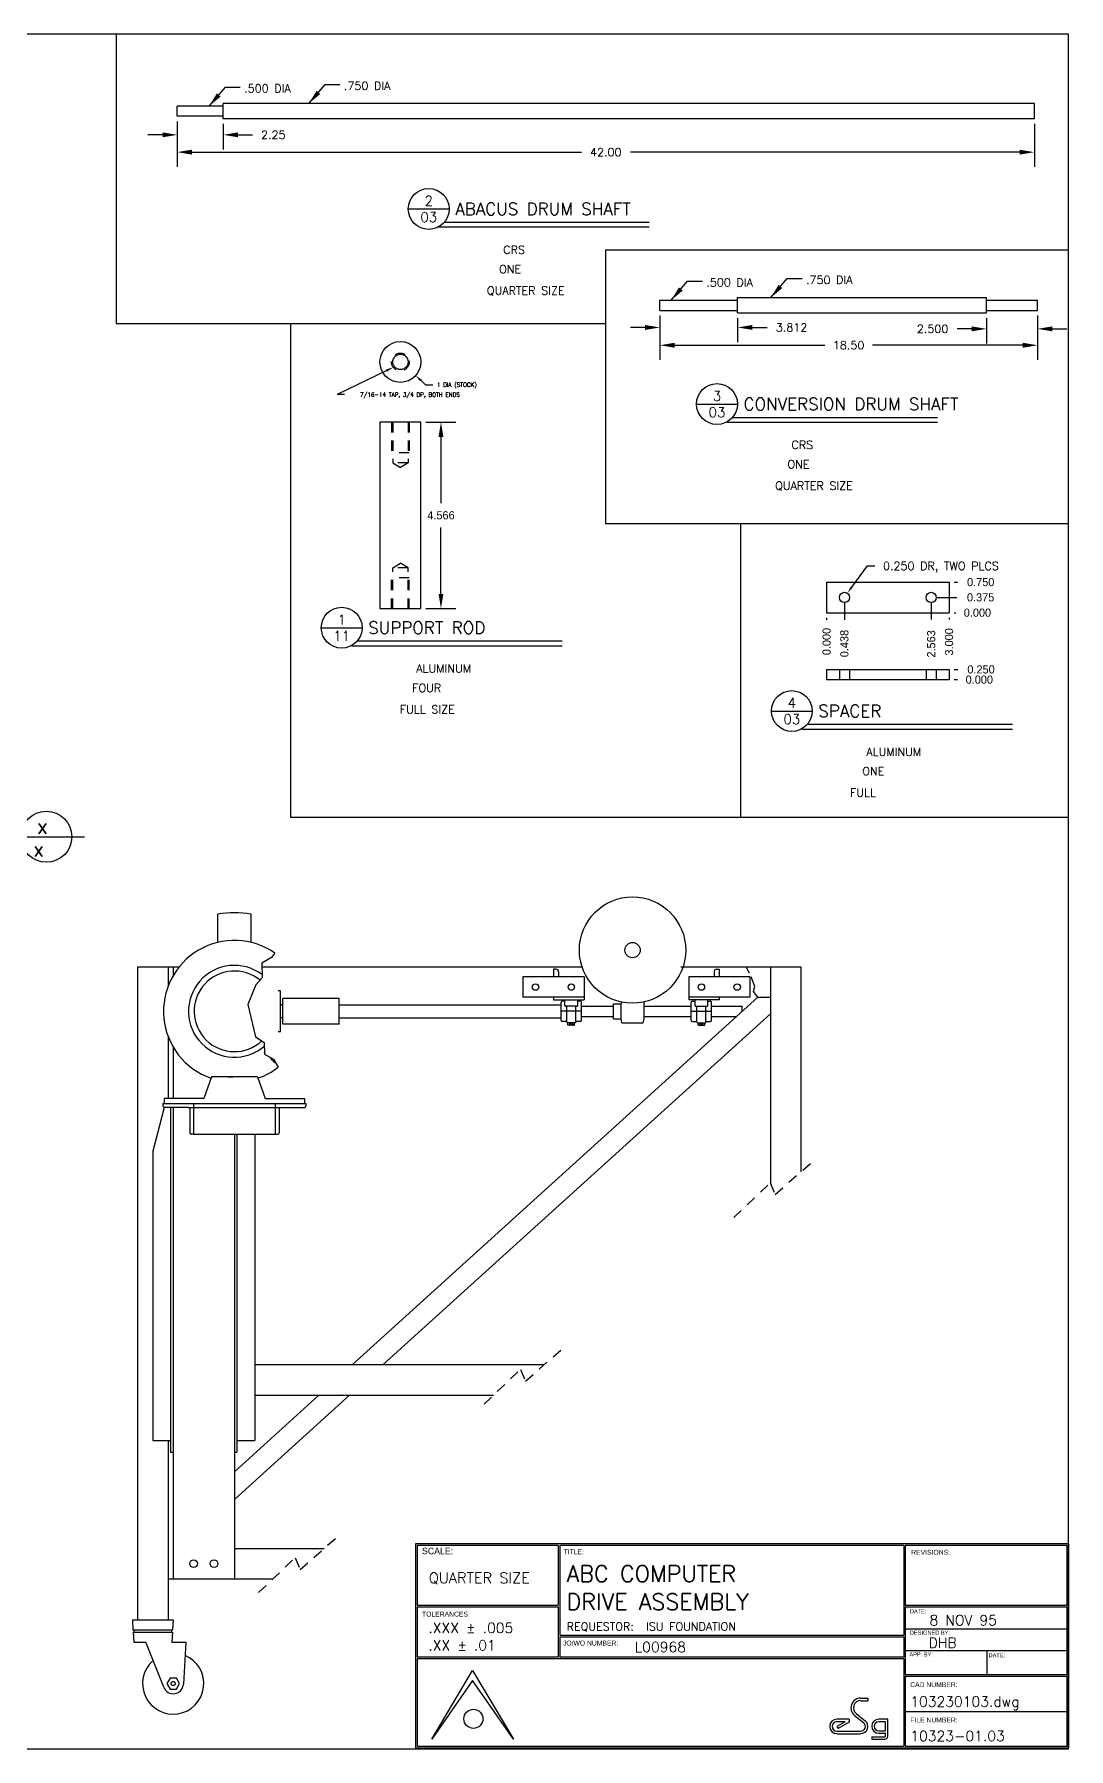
# Model space of a CAD drawing. Extents: x -0.4 to 34.1, y -0.4 to 33.1.
# Drawn here: x 20.33 to 33, y 0 to 21 of the extents above; entities that cross this region are included whole.
import ezdxf
from ezdxf.enums import TextEntityAlignment as Align

# ---------------------------------------------------------------- set-up
doc = ezdxf.new("R2010")
doc.units = 0
doc.header["$MEASUREMENT"] = 0
doc.linetypes.add('CENTER2', pattern=[1.125, 0.75, -0.125, 0.125, -0.125])
doc.linetypes.add('HIDDEN2', pattern=[0.1875, 0.125, -0.0625])
doc.layers.get('0').update_dxf_attribs({"linetype": 'CONTINUOUS'})
doc.layers.get('DEFPOINTS').update_dxf_attribs({"linetype": 'CONTINUOUS'})
for name, color, linetype in [('BORDER', 5, 'CONTINUOUS'), ('DIM', 1, 'CONTINUOUS'), ('HATCH', 2, 'CONTINUOUS'), ('HIDDEN2', 6, 'HIDDEN2'), ('NFSECTION', 6, 'CENTER2'), ('OBJECT', 3, 'CONTINUOUS'), ('TEXT', 1, 'CONTINUOUS')]:
    doc.layers.add(name, color=color, linetype=linetype)
doc.styles.add('ROMANS', font='romans')
doc.styles.add('SIMPLEX', font='romans')
doc.styles.add('TITLE', font='italic')
doc.dimstyles.get("Standard").update_dxf_attribs({"dimtxt": 0.1, "dimasz": 0.18, "dimexe": 0.18, "dimexo": 0.063, "dimgap": 0.1, "dimtad": 0, "dimtih": 1, "dimtoh": 1, "dimdec": 3, "dimlfac": 2, "dimzin": 0, "dimdsep": 46, "dimtxsty": 'Standard', "dimcen": 0.1, "dimclrd": 1, "dimclre": 1, "dimclrt": 1, "dimadec": 0, "dimazin": 0, "dimtfac": 0.8, "dimtofl": 0, "dimtmove": 2, "dimatfit": 3, "dimfxl": 1, "dimtolj": 1, "dimtzin": 0, "dimarcsym": 0})

# ---------------------------------------------------------------- blocks, each defined once
blk = doc.blocks.new('T-BLK')
for p, q in [((-7.799, 0.116), (-7.299, 0.959)), ((-7.299, 0.959), (-6.799, 0.116)), ((-7.299, 0.834), (-7.799, 0.116)), ((-6.799, 0.116), (-7.299, 0.834)), ((-2.602, 0.43), (-2.491, 0.342)), ((-2.547, 0.618), (-2.458, 0.618)), ((-2.547, 0.588), (-2.458, 0.588)), ((-2.458, 0.618), (-2.458, 0.588)), ((-2.688, 0.361), (-2.837, 0.361)), ((-2.738, 0.331), (-2.837, 0.273)), ((-2.738, 0.331), (-2.837, 0.331)), ((-2.837, 0.273), (-2.822, 0.247)), ((-2.837, 0.214), (-2.547, 0.214)), ((-2.688, 0.326), (-2.822, 0.247)), ((-2.688, 0.361), (-2.688, 0.326)), ((-2.621, 0.407), (-2.51, 0.318)), ((-2.214, 0.361), (-2.325, 0.361)), ((-2.244, 0.331), (-2.325, 0.331)), ((-2.325, 0.219), (-2.244, 0.219)), ((-2.244, 0.219), (-2.244, 0.331)), ((-2.214, 0.154), (-2.214, 0.361)), ((-2.837, 0.184), (-2.547, 0.184)), ((-2.411, 0.146), (-2.252, 0.146)), ((-2.411, 0.146), (-2.411, 0.116)), ((-2.411, 0.116), (-2.252, 0.116)), ((-2.325, 0.189), (-2.244, 0.189)), ((-2.244, 0.154), (-2.244, 0.189))]:
    blk.add_line(p, q)
blk.add_circle((-7.289, 0.366), 0.117)
for centre, radius, start, end in [((-2.547, 0.5), 0.119, 90, 231.3801), ((-2.547, 0.5), 0.0887, 90, 231.3801), ((-2.837, 0.273), 0.0887, 90, 270), ((-2.837, 0.273), 0.0587, 90, 270), ((-2.547, 0.273), 0.0887, 270, 51.3801), ((-2.547, 0.273), 0.0587, 270, 51.3801), ((-2.325, 0.275), 0.086, 90, 270), ((-2.325, 0.275), 0.056, 90, 270), ((-2.252, 0.154), 0.0379, 270, 0), ((-2.252, 0.154), 0.00793, 270, 0)]:
    blk.add_arc(centre, radius, start, end)
at = {"layer": 'BORDER'}
for p, q in [((-6.25, 2.49), (-6.25, 1.758)), ((-6.23, 2.49), (-6.23, 1.391)), ((-2.02, 2.49), (-2.02, 1.391)), ((-2, 2.49), (-2, 1.758)), ((-7.979, 1.758), (-6.25, 1.758)), ((-7.979, 1.738), (-6.25, 1.738)), ((-6.25, 1.738), (-6.25, 1.121)), ((-2, 1.758), (-0.019, 1.758)), ((-2, 1.738), (-0.019, 1.738)), ((-2, 1.738), (-2, 0.907)), ((-6.23, 1.391), (-2.02, 1.391)), ((-6.23, 1.371), (-2.02, 1.371)), ((-6.23, 1.371), (-6.23, 1.121)), ((-2.02, 1.371), (-2.02, 1.121)), ((-6.25, 1.121), (-7.979, 1.121)), ((-2.02, 1.101), (-7.979, 1.101)), ((-2.02, 1.121), (-6.23, 1.121)), ((-2.02, 1.101), (-2.02, 0.03)), ((-2, 0.907), (-0.019, 0.907)), ((-2, 0.887), (-0.019, 0.887)), ((-2, 0.887), (-2, 0.03))]:
    blk.add_line(p, q, dxfattribs=at)
for points in [[(0.001, 0.01), (0.001, 2.51), (-7.999, 2.51), (-7.999, 0.01), (0.001, 0.01)], [(-6.25, 2.49), (-7.979, 2.49), (-7.979, 1.758)], [(-2.02, 2.49), (-6.23, 2.49)], [(-0.019, 1.758), (-0.019, 2.49), (-2, 2.49)], [(-7.979, 1.738), (-7.979, 1.121)], [(-0.019, 0.907), (-0.019, 1.738)], [(-7.979, 1.101), (-7.979, 0.03), (-2.02, 0.03)], [(-0.019, 0.03), (-0.019, 0.887)], [(-2, 0.03), (-0.019, 0.03)]]:
    blk.add_lwpolyline(points, dxfattribs=at)
at = {"layer": 'TEXT', "color": 2}
for p, q in [((-0.019, 1.466), (-2, 1.466)), ((-2, 1.201), (-0.019, 1.201)), ((-1, 1.201), (-1, 0.907)), ((-2, 0.454), (-0.019, 0.454))]:
    blk.add_line(p, q, dxfattribs=at)
at = {"style": 'SIMPLEX'}
for s, height, p in [('.XXX %%P .005', 0.125, (-7.84, 1.418)), ('REQUESTOR:', 0.1, (-6.147, 1.446)), ('.XX %%P .01', 0.125, (-7.84, 1.204))]:
    blk.add_text(s, height=height, dxfattribs=at).set_placement(p)
for tag, p, height in [('DWG_:_ACT', (-7.835, 2.028), 0.13), ('FLINE_TITLE', (-6.146, 2.044), 0.2), ('SLINE_TITLE', (-6.146, 1.7), 0.2), ('REQUESTOR', (-5.175, 1.446), 0.1), ('DATE', (-1.703, 1.511), 0.125), ('J.O.N.', (-5.313, 1.184), 0.125), ('DESN', (-1.714, 1.235), 0.125), ('CAD_NUMBER', (-1.94, 0.515), 0.125), ('FILE_NUMBER', (-1.939, 0.094), 0.125)]:
    blk.add_attdef(tag, p, '', height=height, dxfattribs=at)
at = {"color": 7, "style": 'TITLE', "flags": 2}
for tag, p, height in [('TOP_LINE_LOGO', (-6.697, 0.777), 0.17), ('BOTTOM_LINE_LOGO', (-6.693, 0.157), 0.125)]:
    blk.add_attdef(tag, p, '', height=height, dxfattribs=at)
at = {"style": 'SIMPLEX', "flags": 2}
for tag, p, height in [('FIRST_LOGO_LINE', (-6.69, 0.552), 0.1), ('SECOND_LOGO_LINE', (-6.691, 0.394), 0.085)]:
    blk.add_attdef(tag, p, '', height=height, dxfattribs=at)
at = {"layer": 'TEXT'}
for s, height, p in [('SCALE:', 0.08, (-7.918, 2.382)), ('TITLE:', 0.06, (-6.185, 2.381)), ('REVISIONS:', 0.06, (-1.927, 2.376)), ('DATE:', 0.05, (-1.944, 1.658)), ('TOLERANCES:', 0.06, (-7.918, 1.619)), ('JO/WO NUMBER:', 0.06, (-6.192, 1.264)), ('DESIGNED BY:', 0.05, (-1.944, 1.396)), ('APP. BY:', 0.05, (-1.95, 1.13)), ('DATE:', 0.05, (-0.981, 1.12)), ('CAD NUMBER:', 0.06, (-1.94, 0.755)), ('FILE NUMBER:', 0.06, (-1.939, 0.322))]:
    blk.add_text(s, height=height, dxfattribs=at).set_placement(p)
blk = doc.blocks.new('*D10')
at = {"color": 1, "linetype": 'ByBlock', "transparency": 16777216}
for p, q in [((43.044, 3.745), (43.044, 3.189)), ((53.539, 3.714), (53.539, 3.189)), ((43.224, 3.369), (47.992, 3.369)), ((53.359, 3.369), (48.592, 3.369))]:
    blk.add_line(p, q, dxfattribs=at)
for points in [[(43.224, 3.399), (43.224, 3.339), (43.044, 3.369)], [(53.359, 3.399), (53.359, 3.339), (53.539, 3.369)]]:
    blk.add_solid(points, dxfattribs=at)
at = {"layer": 'DEFPOINTS', "color": 0, "linetype": 'ByBlock', "transparency": 16777216}
for p in [(43.044, 3.808), (53.539, 3.777), (53.539, 3.369)]:
    blk.add_point(p, dxfattribs=at)
at = {"color": 1, "linetype": 'ByBlock', "transparency": 16777216, "style": 'SIMPLEX'}
blk.add_text('42.00', height=0.1, dxfattribs=at).set_placement((48.292, 3.369), align=Align.MIDDLE_CENTER)
blk = doc.blocks.new('P-TITLE')
for p, q in [((-1.5625, -0.6375), (-1.0625, -0.6375)), ((-1.1125, -0.8), (1.3875, -0.8)), ((1.3875, -0.8625), (-1.1875, -0.8625))]:
    blk.add_line(p, q)
at = {"layer": 'DIM', "color": 7}
blk.add_circle((-1.3125, -0.6375), 0.25, dxfattribs=at)
at = {"style": 'ROMANS'}
for tag, p in [('NO.', (-1.3125, -0.5375)), ('PAGE', (-1.3125, -0.7375))]:
    blk.add_attdef(tag, text='', height=0.12, dxfattribs=at).set_placement(p, align=Align.MIDDLE)
for tag, p, height in [('DESCRIPTION', (-0.9875, -0.7125), 0.15), ('MATERIAL', (-0.4, -1.1875), 0.1), ('#_REQUIRED', (-0.45, -1.425), 0.1), ('SCALE', (-0.6, -1.6875), 0.1)]:
    blk.add_attdef(tag, p, '', height=height, dxfattribs=at)
at = {"style": 'ROMANS', "flags": 2}
for tag, p in [('MATERIAL:', (-1.1625, -1.1875)), ('#_REQD:', (-1.1625, -1.4375)), ('SCALE:', (-1.1625, -1.6875))]:
    blk.add_attdef(tag, p, '', height=0.1, dxfattribs=at)
blk = doc.blocks.new('*D9')
at = {"color": 1, "linetype": 'ByBlock', "transparency": 16777216}
for p, q in [((42.864, 3.581), (42.684, 3.581)), ((43.044, 3.745), (43.044, 3.401)), ((43.607, 3.714), (43.607, 3.401)), ((43.787, 3.581), (43.967, 3.581))]:
    blk.add_line(p, q, dxfattribs=at)
for points in [[(42.864, 3.611), (42.864, 3.551), (43.044, 3.581)], [(43.787, 3.611), (43.787, 3.551), (43.607, 3.581)]]:
    blk.add_solid(points, dxfattribs=at)
at = {"layer": 'DEFPOINTS', "color": 0, "linetype": 'ByBlock', "transparency": 16777216}
for p in [(43.044, 3.808), (43.607, 3.777), (43.607, 3.581)]:
    blk.add_point(p, dxfattribs=at)
at = {"color": 1, "linetype": 'ByBlock', "transparency": 16777216, "style": 'SIMPLEX'}
blk.add_text('2.25', height=0.1, dxfattribs=at).set_placement((44.219, 3.581), align=Align.MIDDLE_CENTER)
blk = doc.blocks.new('*D8')
at = {"color": 1, "linetype": 'ByBlock', "transparency": 16777216}
for p, q in [((36.686, 3.666), (36.686, 3.122)), ((41.311, 3.666), (41.311, 3.122)), ((36.866, 3.302), (38.705, 3.302)), ((41.131, 3.302), (39.291, 3.302))]:
    blk.add_line(p, q, dxfattribs=at)
for points in [[(36.866, 3.332), (36.866, 3.272), (36.686, 3.302)], [(41.131, 3.332), (41.131, 3.272), (41.311, 3.302)]]:
    blk.add_solid(points, dxfattribs=at)
at = {"layer": 'DEFPOINTS', "color": 0, "linetype": 'ByBlock', "transparency": 16777216}
for p in [(36.686, 3.729), (41.311, 3.729), (41.311, 3.302)]:
    blk.add_point(p, dxfattribs=at)
at = {"color": 1, "linetype": 'ByBlock', "transparency": 16777216, "style": 'SIMPLEX'}
blk.add_text('18.50', height=0.1, dxfattribs=at).set_placement((38.998, 3.302), align=Align.MIDDLE_CENTER)
blk = doc.blocks.new('*D11')
at = {"color": 1, "linetype": 'ByBlock', "transparency": 16777216}
for p, q in [((3.108, 4.881), (3.108, 4.554)), ((4.061, 4.849), (4.061, 4.554)), ((2.928, 4.734), (2.748, 4.734)), ((4.241, 4.734), (4.421, 4.734))]:
    blk.add_line(p, q, dxfattribs=at)
for points in [[(2.928, 4.764), (2.928, 4.704), (3.108, 4.734)], [(4.241, 4.764), (4.241, 4.704), (4.061, 4.734)]]:
    blk.add_solid(points, dxfattribs=at)
at = {"layer": 'DEFPOINTS', "color": 0, "linetype": 'ByBlock', "transparency": 16777216}
for p in [(3.108, 4.944), (4.061, 4.912), (4.061, 4.734)]:
    blk.add_point(p, dxfattribs=at)
at = {"color": 1, "linetype": 'ByBlock', "transparency": 16777216, "style": 'SIMPLEX'}
blk.add_text('3.812', height=0.1, dxfattribs=at).set_placement((4.721, 4.734), align=Align.MIDDLE_CENTER)
blk = doc.blocks.new('*D12')
at = {"color": 1, "linetype": 'ByBlock', "transparency": 16777216}
for p, q in [((7.108, 4.849), (7.108, 4.537)), ((7.733, 4.881), (7.733, 4.537)), ((6.928, 4.717), (6.748, 4.717)), ((7.913, 4.717), (8.093, 4.717))]:
    blk.add_line(p, q, dxfattribs=at)
for points in [[(6.928, 4.747), (6.928, 4.687), (7.108, 4.717)], [(7.913, 4.747), (7.913, 4.687), (7.733, 4.717)]]:
    blk.add_solid(points, dxfattribs=at)
at = {"layer": 'DEFPOINTS', "color": 0, "linetype": 'ByBlock', "transparency": 16777216}
for p in [(7.108, 4.912), (7.733, 4.944), (7.108, 4.717)]:
    blk.add_point(p, dxfattribs=at)
at = {"color": 1, "linetype": 'ByBlock', "transparency": 16777216, "style": 'SIMPLEX'}
blk.add_text('2.500', height=0.1, dxfattribs=at).set_placement((6.448, 4.717), align=Align.MIDDLE_CENTER)
blk = doc.blocks.new('*D19')
at = {"color": 1, "linetype": 'ByBlock', "transparency": 16777216}
blk.add_line((25.241, 12.111), (25.259, 12.111), dxfattribs=at)
at = {"layer": 'DEFPOINTS', "color": 0, "linetype": 'ByBlock', "transparency": 16777216}
for p in [(23.678, 12.111), (25.178, 12.111), (25.259, 12.111)]:
    blk.add_point(p, dxfattribs=at)
at = {"color": 1, "linetype": 'ByBlock', "transparency": 16777216, "insert": (25.525, 12.111), "char_height": 0.1, "attachment_point": 5}
blk.add_mtext('\\A1;0.000', dxfattribs=at)
blk = doc.blocks.new('*D20')
at = {"color": 1, "linetype": 'ByBlock', "transparency": 16777216}
blk.add_line((25.022, 12.299), (25.272, 12.299), dxfattribs=at)
at = {"layer": 'DEFPOINTS', "color": 0, "linetype": 'ByBlock', "transparency": 16777216}
for p in [(24.959, 12.299), (25.272, 12.299), (23.678, 12.111)]:
    blk.add_point(p, dxfattribs=at)
at = {"color": 1, "linetype": 'ByBlock', "transparency": 16777216, "insert": (25.564, 12.299), "char_height": 0.1, "attachment_point": 5}
blk.add_mtext('\\A1;0.375', dxfattribs=at)
blk = doc.blocks.new('*D21')
at = {"color": 1, "linetype": 'ByBlock', "transparency": 16777216}
blk.add_line((25.241, 12.486), (25.281, 12.486), dxfattribs=at)
at = {"layer": 'DEFPOINTS', "color": 0, "linetype": 'ByBlock', "transparency": 16777216}
for p in [(25.178, 12.486), (25.281, 12.486), (23.678, 12.111)]:
    blk.add_point(p, dxfattribs=at)
at = {"color": 1, "linetype": 'ByBlock', "transparency": 16777216, "insert": (25.565, 12.486), "char_height": 0.1, "attachment_point": 5}
blk.add_mtext('\\A1;0.750', dxfattribs=at)
blk = doc.blocks.new('*D22')
at = {"color": 1, "linetype": 'ByBlock', "transparency": 16777216}
blk.add_line((23.678, 12.048), (23.678, 12.025), dxfattribs=at)
at = {"layer": 'DEFPOINTS', "color": 0, "linetype": 'ByBlock', "transparency": 16777216}
for p in [(23.678, 12.111), (23.678, 12.111), (23.678, 12.025)]:
    blk.add_point(p, dxfattribs=at)
at = {"color": 1, "linetype": 'ByBlock', "transparency": 16777216, "insert": (23.678, 11.758), "char_height": 0.1, "attachment_point": 5, "rotation": 90}
blk.add_mtext('\\A1;0.000', dxfattribs=at)
blk = doc.blocks.new('*D23')
at = {"color": 1, "linetype": 'ByBlock', "transparency": 16777216}
blk.add_line((23.896, 12.236), (23.896, 12.025), dxfattribs=at)
at = {"layer": 'DEFPOINTS', "color": 0, "linetype": 'ByBlock', "transparency": 16777216}
for p in [(23.896, 12.299), (23.678, 12.111), (23.896, 12.025)]:
    blk.add_point(p, dxfattribs=at)
at = {"color": 1, "linetype": 'ByBlock', "transparency": 16777216, "insert": (23.896, 11.733), "char_height": 0.1, "attachment_point": 5, "rotation": 90}
blk.add_mtext('\\A1;0.438', dxfattribs=at)
blk = doc.blocks.new('*D24')
at = {"color": 1, "linetype": 'ByBlock', "transparency": 16777216}
blk.add_line((24.959, 12.236), (24.959, 12.029), dxfattribs=at)
at = {"layer": 'DEFPOINTS', "color": 0, "linetype": 'ByBlock', "transparency": 16777216}
for p in [(24.959, 12.299), (23.678, 12.111), (24.959, 12.029)]:
    blk.add_point(p, dxfattribs=at)
at = {"color": 1, "linetype": 'ByBlock', "transparency": 16777216, "insert": (24.959, 11.729), "char_height": 0.1, "attachment_point": 5, "rotation": 90}
blk.add_mtext('\\A1;2.563', dxfattribs=at)
blk = doc.blocks.new('*D25')
at = {"color": 1, "linetype": 'ByBlock', "transparency": 16777216}
blk.add_line((25.178, 12.048), (25.178, 12.029), dxfattribs=at)
at = {"layer": 'DEFPOINTS', "color": 0, "linetype": 'ByBlock', "transparency": 16777216}
for p in [(23.678, 12.111), (25.178, 12.111), (25.178, 12.029)]:
    blk.add_point(p, dxfattribs=at)
at = {"color": 1, "linetype": 'ByBlock', "transparency": 16777216, "insert": (25.178, 11.754), "char_height": 0.1, "attachment_point": 5, "rotation": 90}
blk.add_mtext('\\A1;3.000', dxfattribs=at)
blk = doc.blocks.new('*D26')
at = {"color": 1, "linetype": 'ByBlock', "transparency": 16777216}
blk.add_line((25.241, 11.291), (25.281, 11.291), dxfattribs=at)
at = {"layer": 'DEFPOINTS', "color": 0, "linetype": 'ByBlock', "transparency": 16777216}
for p in [(23.678, 11.291), (25.178, 11.291), (25.281, 11.291)]:
    blk.add_point(p, dxfattribs=at)
at = {"color": 1, "linetype": 'ByBlock', "transparency": 16777216, "insert": (25.548, 11.291), "char_height": 0.1, "attachment_point": 5}
blk.add_mtext('\\A1;0.000', dxfattribs=at)
blk = doc.blocks.new('*D27')
at = {"color": 1, "linetype": 'ByBlock', "transparency": 16777216}
blk.add_line((25.241, 11.416), (25.286, 11.416), dxfattribs=at)
at = {"layer": 'DEFPOINTS', "color": 0, "linetype": 'ByBlock', "transparency": 16777216}
for p in [(25.178, 11.416), (25.286, 11.416), (23.678, 11.291)]:
    blk.add_point(p, dxfattribs=at)
at = {"color": 1, "linetype": 'ByBlock', "transparency": 16777216, "insert": (25.569, 11.416), "char_height": 0.1, "attachment_point": 5}
blk.add_mtext('\\A1;0.250', dxfattribs=at)
blk = doc.blocks.new('*D28')
at = {"color": 1, "linetype": 'ByBlock', "transparency": 16777216}
for p, q in [((32.517, 15.667), (32.881, 15.667)), ((32.701, 15.487), (32.701, 14.676)), ((32.701, 13.564), (32.701, 14.376)), ((32.517, 13.384), (32.881, 13.384))]:
    blk.add_line(p, q, dxfattribs=at)
for points in [[(32.671, 15.487), (32.731, 15.487), (32.701, 15.667)], [(32.671, 13.564), (32.731, 13.564), (32.701, 13.384)]]:
    blk.add_solid(points, dxfattribs=at)
at = {"layer": 'DEFPOINTS', "color": 0, "linetype": 'ByBlock', "transparency": 16777216}
for p in [(32.454, 15.667), (32.701, 15.667), (32.454, 13.384)]:
    blk.add_point(p, dxfattribs=at)
at = {"color": 1, "linetype": 'ByBlock', "transparency": 16777216, "insert": (32.701, 14.526), "char_height": 0.1, "attachment_point": 5}
blk.add_mtext('\\A1;4.566', dxfattribs=at)

msp = doc.modelspace()

# ---------------------------------------------------------------- linework, layer by layer
at = {"layer": 'BORDER'}
for p, q in [((33, 21), (0, 21)), ((21.335769, 21), (21.335769, 17.458187)), ((33, 0), (33, 21)), ((27.327189, 18.358527), (33, 18.358527)), ((27.327189, 18.358527), (27.327189, 15.008037)), ((21.335769, 17.458187), (27.327189, 17.458187)), ((23.471925, 17.458187), (23.471925, 11.408892)), ((27.327189, 15.008037), (33, 15.008037)), ((28.982895, 15.008037), (28.982895, 11.408892)), ((23.471925, 11.408892), (33, 11.408892)), ((0, 0), (33, 0))]:
    msp.add_line(p, q, dxfattribs=at)
at = {"layer": 'DIM'}
for p, q in [((23.695848, 20.151614), (23.897027, 20.385488)), ((23.897027, 20.385488), (24.077027, 20.385488)), ((22.47536, 20.120364), (22.67654, 20.354238)), ((22.67654, 20.354238), (22.85654, 20.354238)), ((28.133549, 17.743525), (28.334728, 17.977399)), ((28.334728, 17.977399), (28.514728, 17.977399)), ((29.354036, 17.774775), (29.555216, 18.008649)), ((29.555216, 18.008649), (29.735216, 18.008649)), ((24.648914, 16.881115), (24.042262, 16.586003)), ((25.069624, 16.758893), (25.125002, 16.707877)), ((25.125002, 16.707877), (25.215002, 16.707877)), ((24.132262, 16.586003), (24.042262, 16.586003)), ((30.343142, 14.226609), (30.53671, 14.489631)), ((30.53671, 14.489631), (30.62671, 14.489631))]:
    msp.add_line(p, q, dxfattribs=at)
for points in [[(22.615364, 20.237407), (22.569836, 20.276487), (22.47536, 20.120364)], [(23.835851, 20.268657), (23.790323, 20.307737), (23.695848, 20.151614)], [(28.273552, 17.860568), (28.228025, 17.899648), (28.133549, 17.743525)], [(29.49404, 17.891818), (29.448512, 17.930898), (29.354036, 17.774775)], [(24.642353, 16.894604), (24.655476, 16.867627), (24.729846, 16.920485)], [(25.059461, 16.747861), (25.079787, 16.769926), (25.003431, 16.819873)], [(30.355223, 14.217718), (30.331061, 14.2355), (30.289797, 14.154122)]]:
    msp.add_solid(points, dxfattribs=at)
at = {"layer": 'HATCH'}
msp.add_line((22.034756, 9.579277), (22.034756, 9.470008), dxfattribs=at)
at = {"layer": 'HIDDEN2'}
for p, q in [((24.70768, 16.248884), (24.70768, 15.873884)), ((24.723305, 16.248884), (24.723305, 15.748884)), ((24.910805, 16.248884), (24.910805, 15.748884)), ((24.92643, 16.248884), (24.92643, 15.873884)), ((24.92643, 15.873884), (24.70768, 15.873884)), ((24.910805, 15.748884), (24.723305, 15.748884)), ((24.723305, 15.748884), (24.817055, 15.694757)), ((24.910805, 15.748884), (24.817055, 15.694757)), ((24.723305, 14.465982), (24.817055, 14.520108)), ((24.910805, 14.465982), (24.817055, 14.520108)), ((24.70768, 13.965982), (24.70768, 14.340982)), ((24.92643, 14.340982), (24.70768, 14.340982)), ((24.723305, 13.965982), (24.723305, 14.465982)), ((24.910805, 14.465982), (24.723305, 14.465982)), ((24.910805, 13.965982), (24.910805, 14.465982)), ((24.92643, 13.965982), (24.92643, 14.340982)), ((30.192123, 13.219977), (30.192123, 13.094977)), ((30.317123, 13.219977), (30.317123, 13.094977)), ((31.254623, 13.219977), (31.254623, 13.094977)), ((31.379623, 13.219977), (31.379623, 13.094977)), ((29.093463, 9.499433), (29.052217, 9.579277)), ((29.156706, 9.337313), (29.093463, 9.499433)), ((29.142957, 9.274114), (29.156706, 9.337313)), ((29.194806, 9.204277), (29.142957, 9.274114)), ((29.405557, 6.789696), (29.891642, 7.214725)), ((28.899219, 6.506343), (29.344797, 6.931372)), ((29.344797, 6.931372), (29.405557, 6.789696)), ((26.347274, 4.502635), (26.833359, 4.927664)), ((25.840936, 4.219282), (26.286514, 4.644311)), ((26.286514, 4.644311), (26.347274, 4.502635)), ((23.587657, 2.195335), (24.073742, 2.620364)), ((23.081319, 1.911982), (23.526897, 2.337011)), ((23.526897, 2.337011), (23.587657, 2.195335))]:
    msp.add_line(p, q, dxfattribs=at)
msp.add_circle((24.817055, 16.986497), 0.109375, dxfattribs=at)
at = {"layer": 'NFSECTION'}
for p, q in [((23.238801, 9.692472), (23.120572, 9.623108)), ((23.279169, 9.746233), (23.238801, 9.692472)), ((23.120572, 9.623108), (23.12481, 9.444221)), ((23.047359, 9.357215), (22.947048, 9.114806)), ((23.12481, 9.444221), (23.047359, 9.357215)), ((22.947048, 9.114806), (23.042785, 8.720124)), ((23.042785, 8.720124), (23.149498, 8.65204)), ((23.149498, 8.65204), (23.153039, 8.506048)), ((23.153039, 8.506048), (23.261934, 8.444997)), ((23.261934, 8.444997), (23.321574, 8.349887))]:
    msp.add_line(p, q, dxfattribs=at)
at = {"layer": 'OBJECT'}
for p, q in [((22.085252, 19.995364), (22.085252, 20.120364)), ((22.647752, 20.120364), (22.085252, 20.120364)), ((22.647752, 19.995364), (22.085252, 19.995364)), ((32.579959, 20.151614), (22.647752, 20.151614)), ((22.647752, 19.964114), (22.647752, 20.151614)), ((32.579959, 19.964114), (22.647752, 19.964114)), ((32.579959, 19.964114), (32.579959, 20.151614)), ((27.99344, 17.618525), (27.99344, 17.743525)), ((27.99344, 17.743525), (28.946565, 17.743525)), ((28.946565, 17.774775), (31.99344, 17.774775)), ((28.946565, 17.587275), (28.946565, 17.774775)), ((31.99344, 17.587275), (31.99344, 17.774775)), ((31.99344, 17.743525), (32.61844, 17.743525)), ((32.61844, 17.618525), (32.61844, 17.743525)), ((27.99344, 17.618525), (28.946565, 17.618525)), ((28.946565, 17.587275), (31.99344, 17.587275)), ((31.99344, 17.618525), (32.61844, 17.618525)), ((25.067055, 16.248884), (24.567055, 16.248884)), ((24.567055, 16.248884), (24.567055, 13.965982)), ((25.067055, 13.965982), (25.067055, 16.248884)), ((30.035873, 14.289959), (31.535873, 14.289959)), ((30.035873, 14.289959), (30.035873, 13.914959)), ((31.535873, 14.289959), (31.535873, 13.914959)), ((24.567055, 13.965982), (25.067055, 13.965982)), ((30.035873, 13.914959), (31.535873, 13.914959)), ((30.035873, 13.219977), (31.535873, 13.219977)), ((30.035873, 13.219977), (30.035873, 13.094977)), ((30.035873, 13.094977), (31.535873, 13.094977)), ((31.535873, 13.219977), (31.535873, 13.094977)), ((22.581631, 9.876641), (22.581631, 10.222598)), ((22.987881, 9.876641), (22.987881, 10.222598)), ((21.597256, 9.579277), (21.597256, 1.579277)), ((21.597256, 9.579277), (22.110274, 9.579277)), ((21.972256, 9.579277), (21.972256, 9.33874)), ((23.121611, 9.579277), (27.040843, 9.579277)), ((26.316006, 9.454277), (26.316006, 9.204277)), ((27.066006, 9.454277), (26.316006, 9.454277)), ((26.722256, 9.548027), (26.691006, 9.548027)), ((26.691006, 9.548027), (26.691006, 9.454277)), ((26.753506, 9.516777), (26.753506, 9.454277)), ((27.066006, 9.454277), (27.066006, 9.204277)), ((28.250913, 9.579277), (29.722256, 9.579277)), ((28.278669, 9.579277), (29.722256, 9.579277)), ((29.097256, 9.454277), (28.347256, 9.454277)), ((28.347256, 9.454277), (28.347256, 9.204277)), ((28.659756, 9.516777), (28.659756, 9.454277)), ((28.691006, 9.548027), (28.722256, 9.548027)), ((28.722256, 9.548027), (28.722256, 9.454277)), ((29.097256, 9.454277), (29.097256, 9.204277)), ((29.347256, 9.579277), (29.347256, 6.925637)), ((29.722256, 9.579277), (29.722256, 7.066616)), ((23.347256, 9.282402), (23.319987, 9.282402)), ((23.347256, 8.782402), (23.347256, 9.282402)), ((23.378506, 9.110527), (23.347256, 9.110527)), ((24.066006, 9.188652), (23.378506, 9.188652)), ((23.378506, 8.876152), (23.378506, 9.188652)), ((24.066006, 8.876152), (24.066006, 9.188652)), ((24.066006, 9.110527), (26.784756, 9.110527)), ((24.230788, 4.704277), (29.194806, 9.204277)), ((27.066006, 9.204277), (26.316006, 9.204277)), ((26.691006, 9.204277), (26.691006, 9.173027)), ((26.691006, 9.173027), (27.066006, 9.173027)), ((26.784756, 8.922402), (26.784756, 9.142402)), ((27.034756, 9.032402), (26.784756, 9.032402)), ((26.831631, 9.157402), (26.799756, 9.157402)), ((26.831631, 9.102402), (26.831631, 9.173027)), ((26.971944, 9.094902), (26.839131, 9.094902)), ((26.855069, 8.899902), (26.855069, 9.087402)), ((26.964444, 8.899902), (26.964444, 9.087402)), ((26.980381, 9.094902), (26.971944, 9.094902)), ((26.987881, 9.102402), (26.987881, 9.173027)), ((27.019756, 9.157402), (26.987881, 9.157402)), ((27.034756, 8.922402), (27.034756, 9.142402)), ((27.034756, 9.094902), (27.425381, 9.094902)), ((27.066006, 9.204277), (27.066006, 9.173027)), ((27.425381, 8.939402), (27.425381, 9.125402)), ((27.425381, 9.125402), (27.519131, 9.125402)), ((27.523419, 9.145436), (27.519131, 9.125402)), ((27.519131, 8.939402), (27.519131, 9.125402)), ((27.796093, 9.145436), (27.800381, 9.125402)), ((27.800381, 8.939402), (27.800381, 9.125402)), ((27.800381, 9.094902), (28.378506, 9.094902)), ((28.347256, 9.204277), (28.347256, 9.173027)), ((29.097256, 9.204277), (28.347256, 9.204277)), ((28.722256, 9.173027), (28.347256, 9.173027)), ((28.378506, 8.922402), (28.378506, 9.142402)), ((28.378506, 9.032402), (28.628506, 9.032402)), ((28.393506, 9.157402), (28.425381, 9.157402)), ((28.425381, 9.102402), (28.425381, 9.173027)), ((28.432881, 9.094902), (28.441319, 9.094902)), ((28.441319, 9.094902), (28.574131, 9.094902)), ((28.448819, 8.899902), (28.448819, 9.087402)), ((28.558194, 8.899902), (28.558194, 9.087402)), ((28.581631, 9.102402), (28.581631, 9.173027)), ((28.581631, 9.157402), (28.613506, 9.157402)), ((28.628506, 8.922402), (28.628506, 9.142402)), ((28.628506, 9.094902), (29.003506, 9.094902)), ((28.722256, 9.204277), (28.722256, 9.173027)), ((29.003506, 9.030859), (29.003506, 9.094902)), ((29.194806, 9.204277), (29.347256, 9.204277)), ((23.378506, 8.954277), (23.347256, 8.954277)), ((24.066006, 8.876152), (23.378506, 8.876152)), ((24.066006, 8.954277), (26.784756, 8.954277)), ((24.606716, 4.704277), (29.347256, 9.00169)), ((26.847569, 8.907402), (26.799756, 8.907402)), ((26.855069, 8.899277), (26.855069, 8.899902)), ((26.956944, 8.891777), (26.862569, 8.891777)), ((26.869144, 8.86401), (26.869144, 8.891777)), ((26.878246, 8.861308), (26.869144, 8.86401)), ((26.941266, 8.861308), (26.878246, 8.861308)), ((26.883029, 8.861308), (26.892131, 8.86401)), ((26.892131, 8.86401), (26.892131, 8.891777)), ((26.901234, 8.861308), (26.892131, 8.86401)), ((26.909756, 8.86401), (26.909756, 8.891777)), ((26.918279, 8.861308), (26.927381, 8.86401)), ((26.927381, 8.86401), (26.927381, 8.891777)), ((26.936484, 8.861308), (26.927381, 8.86401)), ((26.941266, 8.861308), (26.950369, 8.86401)), ((26.950369, 8.86401), (26.950369, 8.891777)), ((26.964444, 8.899277), (26.964444, 8.899902)), ((27.019756, 8.907402), (26.971944, 8.907402)), ((27.034756, 8.969902), (27.425381, 8.969902)), ((27.425381, 8.939402), (27.519131, 8.939402)), ((27.529139, 8.892648), (27.519131, 8.939402)), ((27.529139, 8.892648), (27.790374, 8.892648)), ((27.790374, 8.892648), (27.800381, 8.939402)), ((27.800381, 8.969902), (28.378506, 8.969902)), ((28.393506, 8.907402), (28.441319, 8.907402)), ((28.448819, 8.899277), (28.448819, 8.899902)), ((28.456319, 8.891777), (28.550694, 8.891777)), ((28.462894, 8.86401), (28.462894, 8.891777)), ((28.471996, 8.861308), (28.462894, 8.86401)), ((28.471996, 8.861308), (28.535016, 8.861308)), ((28.476779, 8.861308), (28.485881, 8.86401)), ((28.485881, 8.86401), (28.485881, 8.891777)), ((28.494984, 8.861308), (28.485881, 8.86401)), ((28.503506, 8.86401), (28.503506, 8.891777)), ((28.512029, 8.861308), (28.521131, 8.86401)), ((28.521131, 8.86401), (28.521131, 8.891777)), ((28.530234, 8.861308), (28.521131, 8.86401)), ((28.535016, 8.861308), (28.544119, 8.86401)), ((28.544119, 8.86401), (28.544119, 8.891777)), ((28.558194, 8.899277), (28.558194, 8.899902)), ((28.565694, 8.907402), (28.613506, 8.907402)), ((28.628506, 8.969902), (28.936263, 8.969902)), ((21.972256, 8.726064), (21.972256, 7.965622)), ((23.347256, 8.782402), (23.319987, 8.782402)), ((22.034756, 8.594796), (22.034756, 7.965622)), ((23.226417, 8.452855), (23.278105, 8.401168)), ((22.503506, 8.231247), (22.409756, 7.965622)), ((23.066006, 8.231247), (22.503506, 8.231247)), ((23.066006, 8.231247), (23.159756, 7.965622)), ((21.925381, 7.856247), (21.784756, 7.318176)), ((21.909756, 7.903122), (23.659756, 7.903122)), ((21.909756, 7.903122), (21.909756, 7.871872)), ((22.409756, 7.965622), (21.925381, 7.965622)), ((21.925381, 7.965622), (21.925381, 7.903122)), ((22.222256, 7.856247), (21.925381, 7.856247)), ((22.003506, 7.856247), (22.003506, 3.632939)), ((22.034756, 7.856247), (22.034756, 2.079277)), ((22.222256, 7.856247), (23.347256, 7.856247)), ((22.237881, 7.840622), (22.237881, 7.543747)), ((22.284756, 7.903122), (22.284756, 7.528122)), ((23.159756, 7.965622), (23.644131, 7.965622)), ((23.284756, 7.903122), (23.284756, 7.528122)), ((23.331631, 7.840622), (23.331631, 7.543747)), ((23.347256, 7.856247), (23.644131, 7.856247)), ((23.644131, 7.965622), (23.644131, 7.903122)), ((23.659756, 7.903122), (23.659756, 7.871872)), ((22.284756, 7.528122), (22.253506, 7.528122)), ((22.284756, 7.528122), (23.284756, 7.528122)), ((22.784756, 7.528122), (22.784756, 2.079277)), ((22.816006, 7.528122), (22.816006, 3.632939)), ((23.034756, 7.528122), (23.034756, 3.776678)), ((23.284756, 7.528122), (23.316006, 7.528122)), ((21.784756, 7.318176), (21.784756, 3.776678)), ((23.034756, 4.704277), (26.577882, 4.704277)), ((22.784756, 3.052627), (24.193047, 4.329277)), ((22.784756, 3.393414), (23.81712, 4.329277)), ((23.034756, 4.329277), (25.956249, 4.329277)), ((21.784756, 3.776678), (22.003506, 3.776678)), ((21.972256, 3.776678), (21.972256, 1.579277)), ((22.003506, 3.632939), (22.034756, 3.632939)), ((22.784756, 3.632939), (22.816006, 3.632939)), ((22.816006, 3.776678), (23.034756, 3.776678)), ((22.784756, 2.454277), (23.883797, 2.454277)), ((21.972256, 2.079277), (23.256702, 2.079277)), ((21.534756, 1.579277), (22.034756, 1.579277)), ((21.534756, 1.579277), (21.542428, 1.454277)), ((22.034756, 1.579277), (22.027085, 1.454277)), ((21.542428, 1.454277), (22.027085, 1.454277)), ((21.543962, 1.429277), (22.02555, 1.429277)), ((21.543962, 1.429277), (21.551634, 1.304277)), ((21.551634, 1.304277), (21.701382, 1.304277)), ((21.554303, 1.454277), (21.554303, 1.429277)), ((21.918426, 0.752285), (21.701382, 1.304277)), ((22.01521, 1.454277), (22.01521, 1.429277)), ((22.02555, 1.429277), (22.017879, 1.304277)), ((22.017879, 1.304277), (22.191061, 1.304277)), ((22.191061, 1.304277), (22.159522, 0.79037))]:
    msp.add_line(p, q, dxfattribs=at)
msp.add_lwpolyline([(21.957004, 0.798027), (21.99588, 0.730691), (22.073633, 0.730691), (22.112509, 0.798027), (22.073633, 0.865363), (21.99588, 0.865363)], close=True, dxfattribs=at)
for centre, radius in [((24.817055, 16.986497), 0.25), ((24.817055, 16.986497), 0.09375), ((30.254623, 14.102459), 0.0625), ((31.317123, 14.102459), 0.0625), ((27.659756, 9.782402), 0.651393), ((27.659756, 9.782402), 0.09375), ((26.472256, 9.329277), 0.039062), ((26.909756, 9.329277), 0.039062), ((28.503506, 9.329277), 0.039062), ((28.941006, 9.329277), 0.039062), ((22.284756, 2.266777), 0.046875), ((22.534756, 2.266777), 0.046875), ((22.034756, 0.798027), 0.025584)]:
    msp.add_circle(centre, radius, dxfattribs=at)
for centre, radius, start, end in [((22.784756, 9.032402), 1.207405, 80.3149198, 99.6850802), ((22.784756, 9.032402), 0.868331, 55.2927969, 250.6539571), ((22.784756, 9.032402), 0.5625, 52.9942252, 310.4846275), ((22.784756, 9.032402), 0.49375, 50.5958601, 312.8829927), ((26.722256, 9.516777), 0.03125, 0, 90), ((28.691006, 9.516777), 0.03125, 90, 180), ((26.799756, 9.142402), 0.015, 90, 180), ((26.839131, 9.102402), 0.0075, 180, 270), ((26.847569, 9.087402), 0.0075, 0, 90), ((26.971944, 9.087402), 0.0075, 90, 180), ((26.980381, 9.102402), 0.0075, 270, 0), ((27.019756, 9.142402), 0.015, 0, 90), ((28.393506, 9.142402), 0.015, 90, 180), ((28.432881, 9.102402), 0.0075, 180, 270), ((28.441319, 9.087402), 0.0075, 0, 90), ((28.565694, 9.087402), 0.0075, 90, 180), ((28.574131, 9.102402), 0.0075, 270, 0), ((28.613506, 9.142402), 0.015, 0, 90), ((26.799756, 8.922402), 0.015, 180, 270), ((26.847569, 8.899902), 0.0075, 360, 90), ((26.862569, 8.899277), 0.0075, 180, 270), ((26.956944, 8.899277), 0.0075, 270, 0), ((26.971944, 8.899902), 0.0075, 90, 180), ((27.019756, 8.922402), 0.015, 270, 0), ((28.393506, 8.922402), 0.015, 180, 270), ((28.441319, 8.899902), 0.0075, 0, 90), ((28.456319, 8.899277), 0.0075, 180, 270), ((28.550694, 8.899277), 0.0075, 270, 0), ((28.565694, 8.899902), 0.0075, 90, 180), ((28.613506, 8.922402), 0.015, 270, 360), ((22.739768, 9.032402), 0.801155, 265.9738859, 274.0261141), ((22.784756, 9.032402), 0.868331, 289.3460429, 308.1860559), ((21.925381, 7.871872), 0.015625, 180, 270), ((22.222256, 7.840622), 0.015625, 0, 90), ((23.347256, 7.840622), 0.015625, 90, 180), ((23.644131, 7.871872), 0.015625, 270, 0), ((22.253506, 7.543747), 0.015625, 180, 270), ((23.316006, 7.543747), 0.015625, 270, 0), ((22.034756, 0.798027), 0.375, 130.9360877, 67.0168308), ((22.034756, 0.798027), 0.125, 201.4648671, 356.4880515)]:
    msp.add_arc(centre, radius, start, end, dxfattribs=at)
at = {"layer": 'TEXT'}
msp.add_line((20.168843, 11.170589), (20.948269, 11.170589), dxfattribs=at)
msp.add_circle((20.481343, 11.170589), 0.3125, dxfattribs=at)

# ---------------------------------------------------------------- block references
at = {"layer": 'DIM'}
ref = msp.add_blockref('P-TITLE', (26.476648, 19.498103), dxfattribs=at)
ref.add_attrib('SCALE', 'QUARTER SIZE', (25.876648, 17.810603), dxfattribs={"layer": '0', "height": 0.1, "style": 'ROMANS'})
ref.add_attrib('#_REQUIRED', 'ONE', (26.026648, 18.073103), dxfattribs={"layer": '0', "height": 0.1, "style": 'ROMANS'})
ref.add_attrib('MATERIAL', 'CRS', (26.076648, 18.310603), dxfattribs={"layer": '0', "height": 0.1, "style": 'ROMANS'})
ref.add_attrib('NO.', '2', dxfattribs={"layer": '0', "height": 0.12, "style": 'ROMANS'}).set_placement((25.164148, 18.960603), align=Align.MIDDLE)
ref.add_attrib('DESCRIPTION', 'ABACUS DRUM SHAFT', (25.489148, 18.785603), dxfattribs={"layer": '0', "height": 0.15, "style": 'ROMANS'})
ref.add_attrib('PAGE', '03', dxfattribs={"layer": '0', "height": 0.12, "style": 'ROMANS'}).set_placement((25.164148, 18.760603), align=Align.MIDDLE)
ref = msp.add_blockref('P-TITLE', (30.006492, 17.108002), dxfattribs=at)
ref.add_attrib('SCALE', 'QUARTER SIZE', (29.406492, 15.420502), dxfattribs={"layer": '0', "height": 0.1, "style": 'ROMANS'})
ref.add_attrib('#_REQUIRED', 'ONE', (29.556492, 15.683002), dxfattribs={"layer": '0', "height": 0.1, "style": 'ROMANS'})
ref.add_attrib('MATERIAL', 'CRS', (29.606492, 15.920502), dxfattribs={"layer": '0', "height": 0.1, "style": 'ROMANS'})
ref.add_attrib('NO.', '3', dxfattribs={"layer": '0', "height": 0.12, "style": 'ROMANS'}).set_placement((28.693992, 16.570502), align=Align.MIDDLE)
ref.add_attrib('DESCRIPTION', 'CONVERSION DRUM SHAFT', (29.018992, 16.395502), dxfattribs={"layer": '0', "height": 0.15, "style": 'ROMANS'})
ref.add_attrib('PAGE', '03', dxfattribs={"layer": '0', "height": 0.12, "style": 'ROMANS'}).set_placement((28.693992, 16.370502), align=Align.MIDDLE)
ref = msp.add_blockref('P-TITLE', (30.922999, 13.348192), dxfattribs=at)
ref.add_attrib('SCALE', 'FULL', (30.322999, 11.660692), dxfattribs={"layer": '0', "height": 0.1, "style": 'ROMANS'})
ref.add_attrib('#_REQUIRED', 'ONE', (30.472999, 11.923192), dxfattribs={"layer": '0', "height": 0.1, "style": 'ROMANS'})
ref.add_attrib('MATERIAL', 'ALUMINUM', (30.522999, 12.160692), dxfattribs={"layer": '0', "height": 0.1, "style": 'ROMANS'})
ref.add_attrib('NO.', '4', dxfattribs={"layer": '0', "height": 0.12, "style": 'ROMANS'}).set_placement((29.610499, 12.810692), align=Align.MIDDLE)
ref.add_attrib('DESCRIPTION', 'SPACER', (29.935499, 12.635692), dxfattribs={"layer": '0', "height": 0.15, "style": 'ROMANS'})
ref.add_attrib('PAGE', '03', dxfattribs={"layer": '0', "height": 0.12, "style": 'ROMANS'}).set_placement((29.610499, 12.610692), align=Align.MIDDLE)
at = {"layer": 'OBJECT'}
ref = msp.add_blockref('T-BLK', (33, 0), dxfattribs=at)
ref.add_attrib('FILE_NUMBER', '10323-01.03', (31.061133, 0.093569), dxfattribs={"layer": '0', "height": 0.125, "style": 'SIMPLEX'})
ref.add_attrib('J.O.N.', 'L00968', (27.686862, 1.183649), dxfattribs={"layer": '0', "height": 0.125, "style": 'SIMPLEX'})
ref.add_attrib('DWG_:_ACT', 'QUARTER SIZE', (25.165216, 2.027516), dxfattribs={"layer": '0', "height": 0.13, "style": 'SIMPLEX'})
ref.add_attrib('DESN', 'DHB', (31.285585, 1.235168), dxfattribs={"layer": '0', "height": 0.125, "style": 'SIMPLEX'})
ref.add_attrib('DATE', '8 NOV 95', (31.296604, 1.511142), dxfattribs={"layer": '0', "height": 0.125, "style": 'SIMPLEX'})
ref.add_attrib('REQUESTOR', 'ISU FOUNDATION', (27.824842, 1.446349), dxfattribs={"layer": '0', "height": 0.1, "style": 'SIMPLEX'})
ref.add_attrib('SLINE_TITLE', 'DRIVE ASSEMBLY', (26.853759, 1.700467), dxfattribs={"layer": '0', "height": 0.2, "style": 'SIMPLEX'})
ref.add_attrib('FLINE_TITLE', 'ABC COMPUTER', (26.853759, 2.044111), dxfattribs={"layer": '0', "height": 0.2, "style": 'SIMPLEX'})
ref.add_attrib('CAD_NUMBER', '103230103.dwg', (31.060439, 0.514961), dxfattribs={"layer": '0', "height": 0.125, "style": 'SIMPLEX'})
at = {"layer": 'TEXT'}
ref = msp.add_blockref('P-TITLE', (25.410594, 14.36841), dxfattribs=at)
ref.add_attrib('SCALE', 'FULL SIZE', (24.810594, 12.68091), dxfattribs={"layer": '0', "height": 0.1, "style": 'ROMANS'})
ref.add_attrib('#_REQUIRED', 'FOUR', (24.960594, 12.94341), dxfattribs={"layer": '0', "height": 0.1, "style": 'ROMANS'})
ref.add_attrib('MATERIAL', 'ALUMINUM', (25.010594, 13.18091), dxfattribs={"layer": '0', "height": 0.1, "style": 'ROMANS'})
ref.add_attrib('NO.', '1', dxfattribs={"layer": '0', "height": 0.12, "style": 'ROMANS'}).set_placement((24.098094, 13.83091), align=Align.MIDDLE)
ref.add_attrib('DESCRIPTION', 'SUPPORT ROD', (24.423094, 13.65591), dxfattribs={"layer": '0', "height": 0.15, "style": 'ROMANS'})
ref.add_attrib('PAGE', '11', dxfattribs={"layer": '0', "height": 0.12, "style": 'ROMANS'}).set_placement((24.098094, 13.63091), align=Align.MIDDLE)

# ---------------------------------------------------------------- texts
at = {"layer": 'DIM', "style": 'SIMPLEX'}
for s, p in [('.500 DIA', (22.904543, 20.287215)), ('.750 DIA', (24.12503, 20.318465)), ('.500 DIA', (28.562732, 17.910376)), ('.750 DIA', (29.783219, 17.941626))]:
    msp.add_text(s, height=0.1, dxfattribs=at).set_placement(p)
msp.add_text('7/16-14 TAP, 3/4 DP, BOTH ENDS', height=0.05, dxfattribs=at).set_placement((25.544852, 16.586003), align=Align.MIDDLE_RIGHT)
for s, height, p in [('1 DIA (STOCK)', 0.05, (25.265002, 16.707877)), ('0.250 DR, TWO PLCS', 0.1, (30.726696, 14.487413))]:
    msp.add_text(s, height=height, dxfattribs=at).set_placement(p, align=Align.MIDDLE_LEFT)
at = {"layer": 'TEXT', "style": 'SIMPLEX'}
for p in [(20.366329, 11.208081), (20.319169, 10.927229)]:
    msp.add_text('x', height=0.1875, dxfattribs=at).set_placement(p)

# ---------------------------------------------------------------- dimensions: what is measured, and where the dimension line sits
at = {"layer": 'DIM'}
for base, p1, p2, text, picture, middle, set_off in [((22.647752, 19.768011), (22.085252, 19.995364), (22.647752, 19.964114), '2.25', '*D9', (23.260133, 19.768011), (-20.959096, 16.187421)), ((32.579959, 19.556485), (22.085252, 19.995364), (32.579959, 19.964114), '42.00', '*D10', (27.332605, 19.556485), (-20.959096, 16.187421)), ((32.61844, 17.190969), (27.99344, 17.618525), (32.61844, 17.618525), '18.50', '*D8', (30.30594, 17.190969), (-8.692079, 13.889173))]:
    dim = msp.add_linear_dim(base=base, p1=p1, p2=p2, text=text, dimstyle='Standard', dxfattribs=at)
    dim.commit()
    dim.dimension.update_dxf_attribs({"geometry": picture, "text_midpoint": middle, "insert": set_off})
for base, p1, p2, picture, middle in [((28.946565, 17.40918), (27.99344, 17.618525), (28.946565, 17.587275), '*D11', (29.606565, 17.40918)), ((31.99344, 17.392243), (32.61844, 17.618525), (31.99344, 17.587275), '*D12', (31.33344, 17.392243))]:
    dim = msp.add_linear_dim(base=base, p1=p1, p2=p2, dimstyle='Standard', dxfattribs=at)
    dim.commit()
    dim.dimension.update_dxf_attribs({"geometry": picture, "text_midpoint": middle, "insert": (24.885921, 12.674916)})
dim = msp.add_linear_dim(base=(25.314109, 16.248884), p1=(25.067055, 13.965982), p2=(25.067055, 16.248884), angle=90, dimstyle='Standard', dxfattribs=at)
dim.commit()
dim.dimension.update_dxf_attribs({"geometry": '*D28', "text_midpoint": (25.314109, 15.107433), "insert": (-7.387094, 0.581631)})
at = {"layer": 'TEXT'}
for feature_location, offset, dtype, origin, picture, middle, set_off in [((31.535873, 14.289959), (0.103592, 0), 0, (30.035873, 13.914959), '*D21', (31.922799, 14.289959), (6.35817, 1.803791)), ((31.317123, 14.102459), (0.313299, 0), 0, (30.035873, 13.914959), '*D20', (31.922089, 14.102459), (6.35817, 1.803791)), ((30.2546233852, 14.1024593146), (0, -0.2739651712), 1, (30.0358733852, 13.9149593146), '*D23', (30.2546233852, 13.5368274768), (6.3581701757, 1.8037912038)), ((31.3171233852, 14.1024593146), (0, -0.2694467878), 1, (30.0358733852, 13.9149593146), '*D24', (31.3171233852, 13.5330125268), (6.3581701757, 1.8037912038)), ((30.0358733852, 13.9149593146), (0, -0.0864651712), 1, (30.0358733852, 13.9149593146), '*D22', (30.0358733852, 13.5618274768), (6.3581701757, 1.8037912038)), ((31.5358733852, 13.9149593146), (0.0809846198, 0), 0, (30.0358733852, 13.9149593146), '*D19', (31.8835246717, 13.9149593146), (6.3581701757, 1.8037912038)), ((31.535873, 13.914959), (0, -0.081947), 1, (30.035873, 13.914959), '*D25', (31.535873, 13.558013), (6.35817, 1.803791)), ((31.535873, 13.219977), (0.108114, 0), 0, (30.035873, 13.094977), '*D27', (31.92732, 13.219977), (6.35817, 1.803791)), ((31.5358733852, 13.0949771412), (0.1035923377, 0), 0, (30.0358733852, 13.0949771412), '*D26', (31.9061323896, 13.0949771412), (6.3581701757, 1.8037912038))]:
    dim = msp.add_ordinate_dim(feature_location=feature_location, offset=offset, dtype=dtype, origin=origin, dimstyle='Standard', dxfattribs=at)
    dim.commit()
    dim.dimension.update_dxf_attribs({"geometry": picture, "text_midpoint": middle, "insert": set_off})

doc.saveas('drawing.dxf')
